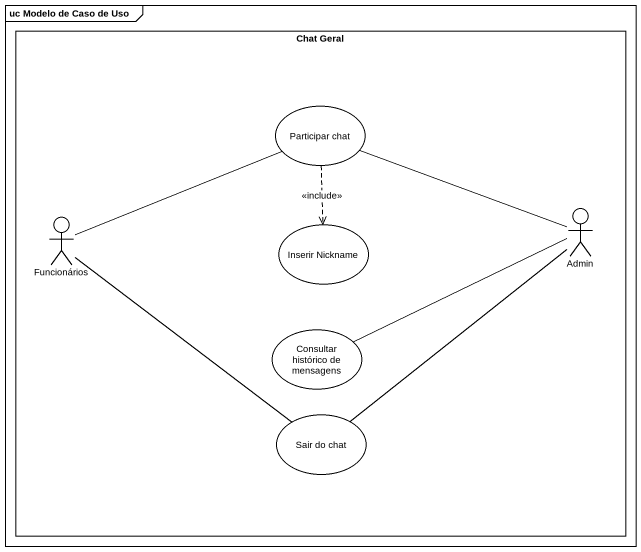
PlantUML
@startuml
mainframe uc Modelo de Caso de Uso
rectangle "Chat Geral" as Chat_Geral {
  usecase "Participar chat" as Participar_chat
  actor Funcionários
  usecase "Inserir Nickname" as Inserir_Nickname
  actor Admin
  usecase "Consultar histórico de mensagens" as Consultar_histórico_de
  usecase "Sair do chat" as Sair_do_chat
}
Participar_chat ..> Inserir_Nickname : <<include>>
Funcionários -right- Participar_chat
Funcionários -- Sair_do_chat
Admin -left- Participar_chat
Admin -left- Consultar_histórico_de
Admin -- Sair_do_chat
@enduml
